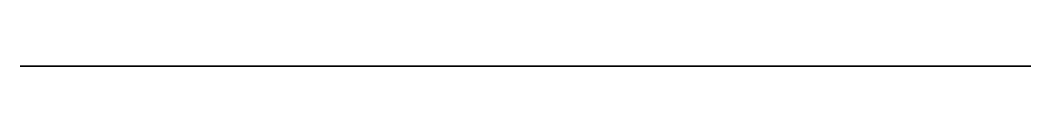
# Model space of a CAD drawing. Header units: millimetres. Extents: x 125.7 to 146.2, y 0 to 0.
import ezdxf

# ---------------------------------------------------------------- set-up
doc = ezdxf.new("R2010")
doc.units = ezdxf.units.MM
doc.layers.get('0').update_dxf_attribs({"color": 194, "true_color": 0x551cb1})

msp = doc.modelspace()

# ---------------------------------------------------------------- linework, layer by layer
at = {"color": 121, "true_color": 0xa6e5e5}
msp.add_polyline3d([(131.39, 0, 125.725), (125.746, 0, 125.736), (125.746, 0, -4.414), (146.19, 0, -4.414), (146.19, 0, 70.855), (143.501, 0, 70.855), (134.356, 0, 96.312), (134.595, 0, 96.315), (134.832, 0, 96.333), (135.067, 0, 96.364), (135.299, 0, 96.409), (135.526, 0, 96.467), (135.749, 0, 96.538), (135.968, 0, 96.623), (136.181, 0, 96.72), (136.387, 0, 96.829), (136.588, 0, 96.95), (136.781, 0, 97.083), (136.966, 0, 97.227), (137.143, 0, 97.383), (137.311, 0, 97.55), (137.47, 0, 97.727), (137.619, 0, 97.915), (137.756, 0, 98.111), (137.881, 0, 98.314), (137.992, 0, 98.523), (138.091, 0, 98.737), (138.176, 0, 98.956), (138.248, 0, 99.179), (138.307, 0, 99.405), (138.353, 0, 99.634), (138.385, 0, 99.866), (138.403, 0, 100.099), (138.408, 0, 100.334), (138.399, 0, 100.569), (138.376, 0, 100.803), (138.339, 0, 101.037), (138.287, 0, 101.269), (138.222, 0, 101.5), (138.143, 0, 101.726), (138.05, 0, 101.945), (137.946, 0, 102.158), (137.83, 0, 102.363), (137.702, 0, 102.56), (137.563, 0, 102.749), (137.413, 0, 102.929), (137.254, 0, 103.1), (137.084, 0, 103.261), (136.906, 0, 103.412), (136.718, 0, 103.552), (136.522, 0, 103.682), (136.318, 0, 103.8), (136.106, 0, 103.906), (135.888, 0, 104), (135.662, 0, 104.082), (135.878, 0, 104.167), (136.087, 0, 104.263), (136.289, 0, 104.371), (136.484, 0, 104.49), (136.671, 0, 104.619), (136.85, 0, 104.758), (137.021, 0, 104.907), (137.183, 0, 105.065), (137.337, 0, 105.232), (137.48, 0, 105.407), (137.614, 0, 105.59), (137.737, 0, 105.782), (137.85, 0, 105.98), (137.952, 0, 106.185), (138.042, 0, 106.397), (138.121, 0, 106.615), (138.187, 0, 106.836), (138.24, 0, 107.06), (138.279, 0, 107.286), (138.306, 0, 107.513), (138.32, 0, 107.74), (138.321, 0, 107.967), (138.31, 0, 108.193), (138.285, 0, 108.418), (138.248, 0, 108.642), (138.199, 0, 108.863), (138.137, 0, 109.081), (138.063, 0, 109.296), (137.977, 0, 109.507), (137.878, 0, 109.714), (137.767, 0, 109.916), (137.644, 0, 110.112), (137.51, 0, 110.301), (137.366, 0, 110.48), (137.213, 0, 110.651), (137.052, 0, 110.812), (136.882, 0, 110.963), (136.704, 0, 111.104), (136.518, 0, 111.234), (136.326, 0, 111.354), (136.128, 0, 111.463), (135.923, 0, 111.561), (135.713, 0, 111.647), (135.498, 0, 111.721), (135.278, 0, 111.783), (135.055, 0, 111.833), (134.828, 0, 111.87), (134.598, 0, 111.894), (138.013, 0, 115.522), (137.601, 0, 115.71), (137.197, 0, 115.913), (136.802, 0, 116.132), (136.417, 0, 116.366), (136.041, 0, 116.616), (135.675, 0, 116.88), (135.319, 0, 117.159), (134.975, 0, 117.452), (134.642, 0, 117.759), (134.322, 0, 118.078), (134.015, 0, 118.409), (133.722, 0, 118.752), (133.443, 0, 119.107), (133.177, 0, 119.472), (132.927, 0, 119.848), (132.691, 0, 120.234), (132.336, 0, 120.89), (132.026, 0, 121.567), (131.929, 0, 121.81), (131.843, 0, 122.057), (131.766, 0, 122.307), (131.698, 0, 122.56), (131.587, 0, 123.073), (131.505, 0, 123.595), (131.449, 0, 124.123), (131.413, 0, 124.656)], close=True, dxfattribs=at)

doc.saveas('drawing.dxf')
